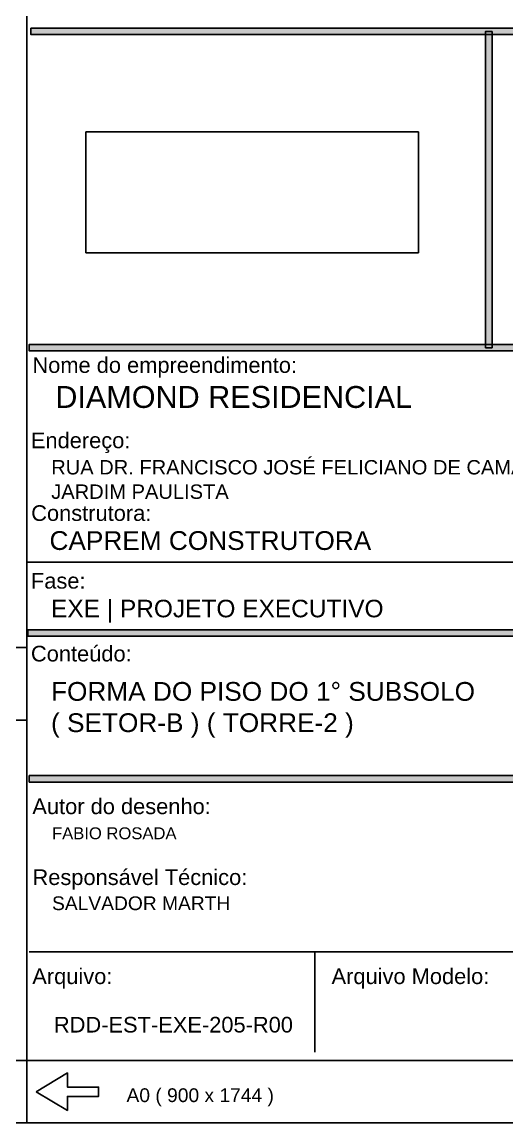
# Model space of a CAD drawing. Extents: x 0 to 13080, y 0 to 6750.
# Drawn here: x 11687 to 12269, y 0 to 1320 of the extents above; entities that cross this region are included whole.
import ezdxf

# ---------------------------------------------------------------- set-up
doc = ezdxf.new("R2010")
doc.units = 0
doc.header["$MEASUREMENT"] = 0
doc.layers.get('0').update_dxf_attribs({"linetype": 'CONTINUOUS'})
for name, color, linetype in [('MTH-179', 1, 'CONTINUOUS'), ('MTH-18', 1, 'CONTINUOUS'), ('MTH-226', 6, 'CONTINUOUS'), ('MTH-230', 1, 'CONTINUOUS'), ('MTH-CARIMBO-TXT1', 1, 'CONTINUOUS'), ('MTH-CARIMBO-TXT2', 1, 'CONTINUOUS'), ('MTH-CARIMBOEFORMATO', 1, 'CONTINUOUS'), ('MTH-MARGEM', 5, 'CONTINUOUS'), ('MTH-TXT-NOTAS', 3, 'CONTINUOUS')]:
    doc.layers.add(name, color=color, linetype=linetype)
doc.styles.add('TQS_ARIAL', font='arial.ttf')
picture_1 = doc.add_image_def('image1.bmp', size_in_pixel=(1014, 369))

msp = doc.modelspace()

# ---------------------------------------------------------------- linework, layer by layer
at = {"layer": 'MTH-179', "linetype": 'Continuous'}
for p, q in [((11692.504945, 75.003475), (11692.504945, 0.003475)), ((0.004952, 0.003475), (13080.004952, 0.003475))]:
    msp.add_line(p, q, dxfattribs=at)
msp.add_lwpolyline([(11703.754945, 37.503475), (11741.254945, 15.003475), (11741.254945, 31.878475), (11778.754945, 31.878475), (11778.754945, 43.128475), (11741.254945, 43.128475), (11741.254945, 60.003475), (11703.754945, 37.503475)], dxfattribs=at)
at = {"layer": 'MTH-18', "linetype": 'Continuous'}
msp.add_line((10305.004945, 483.002873), (11692.504945, 483.002873), dxfattribs=at)
at = {"layer": 'MTH-226', "linetype": 'Continuous'}
msp.add_line((10305.004945, 570.002873), (11692.504945, 570.002873), dxfattribs=at)
at = {"layer": 'MTH-230', "linetype": 'Continuous'}
for q in [(11692.504945, 6675.003475), (11692.504945, 1749.106194)]:
    msp.add_line((11692.504945, 75.003475), q, dxfattribs=at)
at = {"layer": 'MTH-CARIMBO-TXT2', "linetype": 'Continuous'}
msp.add_line((12038.170022, 205.28847), (12038.170022, 85.003475), dxfattribs=at)
for points in [[(11697.603576, 1312.325381), (11697.603576, 1304.631976), (13005.004945, 1304.631976), (13005.004945, 1312.325381), (11697.603576, 1312.325381)], [(12250.652699, 1308.478679), (12242.959294, 1308.478679), (12242.959294, 929.37143), (12250.652699, 929.37143), (12250.652699, 1308.478679)], [(13005.021506, 925.524728), (13005.021506, 933.218132), (11695.51819, 933.218132), (11695.51819, 925.524728), (13005.021506, 925.524728)], [(13003.474214, 672.131255), (11693.987459, 672.131255)], [(13003.474214, 583.431813), (13003.474214, 591.125218), (11693.987459, 591.125218), (11693.987459, 583.431813), (13003.474214, 583.431813)], [(11695.51819, 416.350178), (11695.51819, 408.656773), (13005.004945, 408.656773), (13005.004945, 416.350178), (11695.51819, 416.350178)], [(12667.504945, 205.28847), (11695.51819, 205.28847)]]:
    msp.add_lwpolyline(points, dxfattribs=at)
for points in [[(11697.603576, 1312.325381), (11697.603576, 1304.631976), (13005.004945, 1304.631976)], [(11697.603576, 1312.325381), (13005.004945, 1304.631976), (13005.004945, 1312.325381)], [(11697.603576, 1312.325381), (13005.004945, 1312.325381), (11697.603576, 1312.325381)], [(12250.652699, 1308.478679), (12242.959294, 1308.478679), (12242.959294, 929.37143)], [(12250.652699, 1308.478679), (12242.959294, 929.37143), (12250.652699, 929.37143)], [(12250.652699, 1308.478679), (12250.652699, 929.37143), (12250.652699, 1308.478679)], [(13005.021506, 925.524728), (13005.021506, 933.218132), (11695.51819, 933.218132)], [(13005.021506, 925.524728), (11695.51819, 933.218132), (11695.51819, 925.524728)], [(13005.021506, 925.524728), (11695.51819, 925.524728), (13005.021506, 925.524728)], [(13003.474214, 583.431813), (13003.474214, 591.125218), (11693.987459, 591.125218)], [(13003.474214, 583.431813), (11693.987459, 591.125218), (11693.987459, 583.431813)], [(13003.474214, 583.431813), (11693.987459, 583.431813), (13003.474214, 583.431813)], [(11695.51819, 416.350178), (11695.51819, 408.656773), (13005.004945, 408.656773)], [(11695.51819, 416.350178), (13005.004945, 408.656773), (13005.004945, 416.350178)], [(11695.51819, 416.350178), (13005.004945, 416.350178), (11695.51819, 416.350178)]]:
    msp.add_solid(points, dxfattribs=at)
at = {"layer": 'MTH-MARGEM', "linetype": 'Continuous'}
msp.add_line((262.504952, 75.003475), (13005.004952, 75.003475), dxfattribs=at)

# ---------------------------------------------------------------- texts
at = {"layer": 'MTH-CARIMBO-TXT1', "linetype": 'Continuous', "style": 'TQS_ARIAL'}
for s, height, p in [('DIAMOND RESIDENCIAL', 26.25, (11726.853294, 857.188144)), ('RUA DR. FRANCISCO JOSÉ FELICIANO DE CAMARGO -', 17.25, (11721.919474, 777.432433)), ('JARDIM PAULISTA', 17.25, (11721.919474, 748.182433)), ('EXE | PROJETO EXECUTIVO', 21, (11721.710236, 606.199026)), ('FORMA DO PISO DO 1%%d SUBSOLO', 22.5, (11721.693413, 506.105455)), ('( SETOR-B ) ( TORRE-2 )', 22.5, (11721.693413, 468.605455))]:
    msp.add_text(s, height=height, dxfattribs=at).set_placement(p)
at = {"layer": 'MTH-CARIMBOEFORMATO', "linetype": 'Continuous', "style": 'TQS_ARIAL'}
msp.add_text('A0 ( 900 x 1744 )', height=16.5, dxfattribs=at).set_placement((11812.212474, 25.066622))
at = {"layer": 'MTH-TXT-NOTAS', "linetype": 'Continuous', "style": 'TQS_ARIAL'}
for s, height, p in [('Nome do empreendimento:', 18.75, (11699.356504, 899.189133)), ('Endereço:', 18.75, (11697.516883, 808.906548)), ('Construtora:', 18.75, (11697.896383, 721.760545)), ('CAPREM CONSTRUTORA', 22.5, (11719.860872, 686.935611)), ('Fase:', 18.75, (11697.58654, 640.585222)), ('Conteúdo:', 18.75, (11697.58654, 553.257918)), ('Autor do desenho:', 18.75, (11699.285762, 370.238518)), ('FABIO ROSADA', 14.25, (11722.893599, 340.141582)), ('Responsável Técnico:', 18.75, (11699.439897, 285.257432)), ('SALVADOR MARTH', 16.5, (11722.893599, 255.160495)), ('Arquivo:', 18.75, (11699.227684, 166.53847)), ('Arquivo Modelo:', 18.75, (12058.170022, 166.53847)), ('RDD-EST-EXE-205-R00', 18.75, (11725.132168, 108.458875))]:
    msp.add_text(s, height=height, dxfattribs=at).set_placement(p)

# ---------------------------------------------------------------- pictures from other files: only their frames are drawn
at = {"linetype": 'Continuous'}
image = msp.add_image(picture_1, insert=(11763.61195, 1043.070184), size_in_units=(398.982678, 145.191921), dxfattribs=at)
image.dxf.flags = 7

doc.saveas('drawing.dxf')
